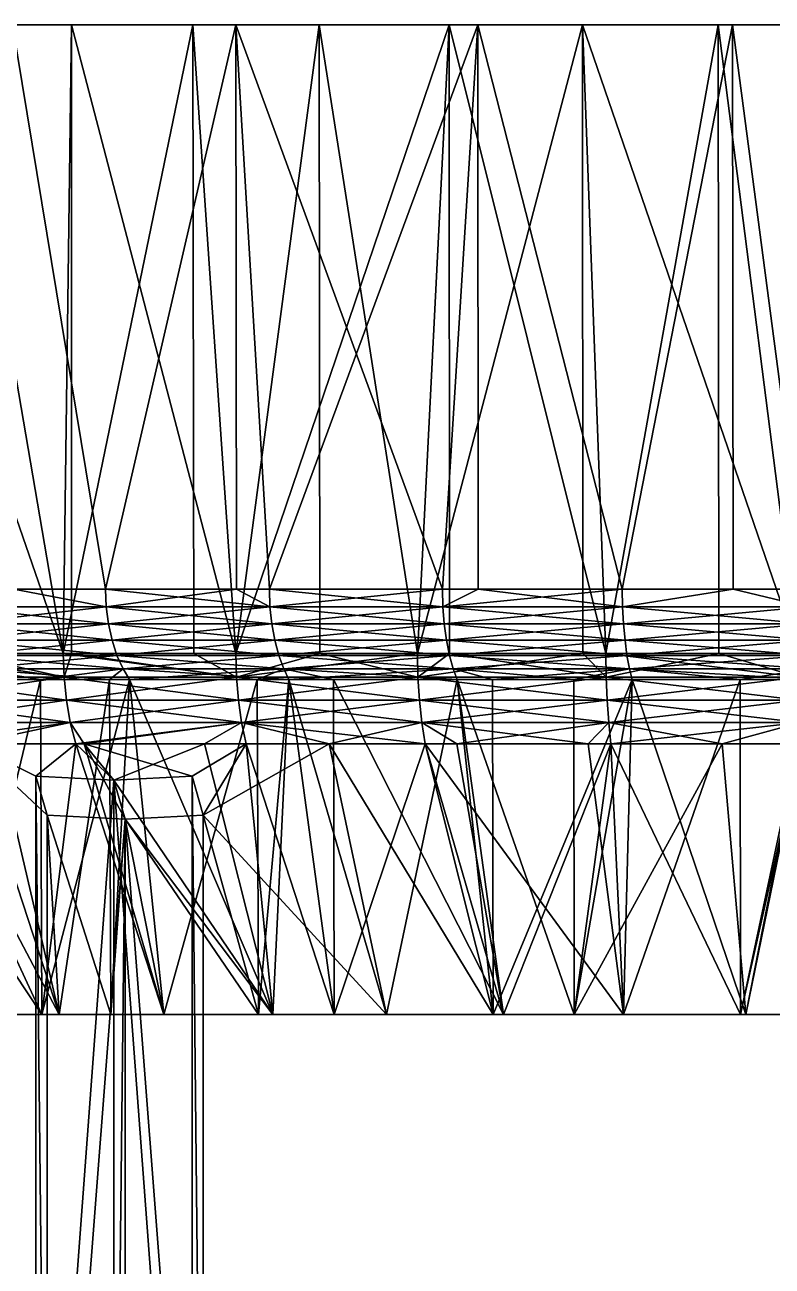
# Model space of a CAD drawing. Header units: inches. Extents: x 0 to 40, y 0 to 110.
# Drawn here: x 9.26 to 17.54, y 96.25 to 110 of the extents above; entities that cross this region are included whole.
import ezdxf

# ---------------------------------------------------------------- set-up
doc = ezdxf.new("R2010")
doc.units = ezdxf.units.IN
doc.header["$LTSCALE"] = 26.699852
doc.header["$MEASUREMENT"] = 0
doc.layers.add('1', color=7, linetype='CONTINUOUS')

msp = doc.modelspace()

# ---------------------------------------------------------------- linework, layer by layer
at = {"layer": '1', "linetype": 'Continuous'}
for points in [[(7.275, 110, 35.43), (7.897, 103.036, 35.922), (9.689, 103.036, 37.137), (7.275, 110, 35.43)], [(7.275, 110, 35.43), (9.689, 103.036, 37.137), (9.78, 110, 37.191), (7.275, 110, 35.43)], [(9.126, 110, 34.967), (7.275, 110, 35.43), (11.601, 110, 36.484), (9.126, 110, 34.967)], [(11.601, 110, 36.484), (7.275, 110, 35.43), (9.78, 110, 37.191), (11.601, 110, 36.484)], [(8.508, 103.036, 3.663), (8.494, 110, 3.641), (9.689, 103.036, 2.863), (8.508, 103.036, 3.663)], [(9.689, 103.036, 2.863), (8.494, 110, 3.641), (11.126, 110, 2.077), (9.689, 103.036, 2.863)], [(9.126, 110, 5.033), (11.126, 110, 2.077), (8.494, 110, 3.641), (9.126, 110, 5.033)], [(11.601, 110, 3.516), (11.126, 110, 2.077), (9.126, 110, 5.033), (11.601, 110, 3.516)], [(11.601, 110, 36.484), (10.157, 103.75, 35.664), (9.126, 110, 34.967), (11.601, 110, 36.484)], [(10.157, 103.75, 35.664), (9.142, 103.75, 34.944), (9.126, 110, 34.967), (10.157, 103.75, 35.664)], [(10.157, 103.75, 4.336), (11.601, 110, 3.516), (9.126, 110, 5.033), (10.157, 103.75, 4.336)], [(10.157, 103.75, 4.336), (9.126, 110, 5.033), (9.142, 103.75, 5.056), (10.157, 103.75, 4.336)], [(9.689, 103.036, 2.863), (11.126, 110, 2.077), (11.136, 103.036, 2.096), (9.689, 103.036, 2.863)], [(9.689, 103.036, 37.137), (9.782, 103.036, 37.187), (9.78, 110, 37.191), (9.689, 103.036, 37.137)], [(9.78, 110, 37.191), (9.782, 103.036, 37.187), (11.602, 103.036, 38.152), (9.78, 110, 37.191)], [(9.78, 110, 37.191), (11.602, 103.036, 38.152), (12.524, 110, 38.55), (9.78, 110, 37.191)], [(11.601, 110, 36.484), (9.78, 110, 37.191), (14.283, 110, 37.595), (11.601, 110, 36.484)], [(14.283, 110, 37.595), (9.78, 110, 37.191), (12.524, 110, 38.55), (14.283, 110, 37.595)], [(11.601, 110, 36.484), (11.61, 103.75, 36.467), (10.157, 103.75, 35.664), (11.601, 110, 36.484)], [(11.61, 103.75, 3.533), (11.601, 110, 3.516), (10.157, 103.75, 4.336), (11.61, 103.75, 3.533)], [(13.966, 110, 0.932), (11.602, 103.036, 1.848), (11.126, 110, 2.077), (13.966, 110, 0.932)], [(11.136, 103.036, 2.096), (11.126, 110, 2.077), (11.602, 103.036, 1.848), (11.136, 103.036, 2.096)], [(11.601, 110, 3.516), (13.966, 110, 0.932), (11.126, 110, 2.077), (11.601, 110, 3.516)], [(14.283, 110, 2.405), (13.966, 110, 0.932), (11.601, 110, 3.516), (14.283, 110, 2.405)], [(14.283, 110, 37.595), (11.973, 103.75, 36.668), (11.601, 110, 36.484), (14.283, 110, 37.595)], [(11.973, 103.75, 36.668), (11.61, 103.75, 36.467), (11.601, 110, 36.484), (11.973, 103.75, 36.668)], [(11.61, 103.75, 3.533), (11.973, 103.75, 3.332), (11.601, 110, 3.516), (11.61, 103.75, 3.533)], [(11.601, 110, 3.516), (11.973, 103.75, 3.332), (13.89, 103.75, 2.538), (11.601, 110, 3.516)], [(11.601, 110, 3.516), (13.89, 103.75, 2.538), (14.283, 110, 2.405), (11.601, 110, 3.516)], [(13.966, 110, 0.932), (13.614, 103.036, 1.047), (11.602, 103.036, 1.848), (13.966, 110, 0.932)], [(12.534, 103.036, 38.523), (12.524, 110, 38.55), (11.602, 103.036, 38.152), (12.534, 103.036, 38.523)], [(14.283, 110, 37.595), (13.89, 103.75, 37.462), (11.973, 103.75, 36.668), (14.283, 110, 37.595)], [(13.614, 103.036, 38.953), (15.443, 110, 39.474), (12.524, 110, 38.55), (13.614, 103.036, 38.953)], [(13.614, 103.036, 38.953), (12.524, 110, 38.55), (12.534, 103.036, 38.523), (13.614, 103.036, 38.953)], [(14.283, 110, 37.595), (12.524, 110, 38.55), (17.106, 110, 38.272), (14.283, 110, 37.595)], [(17.106, 110, 38.272), (12.524, 110, 38.55), (15.443, 110, 39.474), (17.106, 110, 38.272)], [(13.97, 103.036, 0.948), (13.614, 103.036, 1.047), (13.966, 110, 0.932), (13.97, 103.036, 0.948)], [(15.446, 103.036, 39.462), (15.443, 110, 39.474), (13.614, 103.036, 38.953), (15.446, 103.036, 39.462)], [(14.288, 103.75, 37.577), (13.89, 103.75, 37.462), (14.283, 110, 37.595), (14.288, 103.75, 37.577)], [(13.89, 103.75, 2.538), (14.288, 103.75, 2.423), (14.283, 110, 2.405), (13.89, 103.75, 2.538)], [(13.97, 103.036, 0.948), (13.966, 110, 0.932), (15.701, 103.036, 0.468), (13.97, 103.036, 0.948)], [(15.701, 103.036, 0.468), (13.966, 110, 0.932), (16.947, 110, 0.234), (15.701, 103.036, 0.468)], [(14.283, 110, 2.405), (16.947, 110, 0.234), (13.966, 110, 0.932), (14.283, 110, 2.405)], [(17.106, 110, 1.728), (16.947, 110, 0.234), (14.283, 110, 2.405), (17.106, 110, 1.728)], [(14.288, 103.75, 37.577), (14.283, 110, 37.595), (15.883, 103.75, 38.036), (14.288, 103.75, 37.577)], [(15.883, 103.75, 38.036), (14.283, 110, 37.595), (17.106, 110, 38.272), (15.883, 103.75, 38.036)], [(14.283, 110, 2.405), (14.288, 103.75, 2.423), (15.883, 103.75, 1.964), (14.283, 110, 2.405)], [(14.283, 110, 2.405), (15.883, 103.75, 1.964), (17.106, 110, 1.728), (14.283, 110, 2.405)], [(15.446, 103.036, 39.462), (15.701, 103.036, 39.532), (15.443, 110, 39.474), (15.446, 103.036, 39.462)], [(15.443, 110, 39.474), (15.701, 103.036, 39.532), (17.838, 103.036, 39.883), (15.443, 110, 39.474)], [(15.443, 110, 39.474), (17.838, 103.036, 39.883), (18.469, 110, 39.941), (15.443, 110, 39.474)], [(17.106, 110, 38.272), (15.443, 110, 39.474), (20, 110, 38.5), (17.106, 110, 38.272)], [(20, 110, 38.5), (15.443, 110, 39.474), (18.469, 110, 39.941), (20, 110, 38.5)], [(15.701, 103.036, 0.468), (16.947, 110, 0.234), (16.952, 103.036, 0.262), (15.701, 103.036, 0.468)], [(15.883, 103.75, 38.036), (17.106, 110, 38.272), (17.111, 103.75, 38.245), (15.883, 103.75, 38.036)], [(15.883, 103.75, 1.964), (17.111, 103.75, 1.755), (17.106, 110, 1.728), (15.883, 103.75, 1.964)], [(17.838, 103.036, 0.117), (16.947, 110, 0.234), (20, 110), (17.838, 103.036, 0.117)], [(16.952, 103.036, 0.262), (16.947, 110, 0.234), (17.838, 103.036, 0.117), (16.952, 103.036, 0.262)], [(17.106, 110, 1.728), (20, 110), (16.947, 110, 0.234), (17.106, 110, 1.728)], [(20, 110, 1.5), (20, 110), (17.106, 110, 1.728), (20, 110, 1.5)], [(20, 110, 38.5), (17.929, 103.75, 38.384), (17.106, 110, 38.272), (20, 110, 38.5)], [(17.111, 103.75, 38.245), (17.106, 110, 38.272), (17.929, 103.75, 38.384), (17.111, 103.75, 38.245)], [(17.106, 110, 1.728), (17.111, 103.75, 1.755), (17.929, 103.75, 1.616), (17.106, 110, 1.728)], [(17.106, 110, 1.728), (17.929, 103.75, 1.616), (20, 110, 1.5), (17.106, 110, 1.728)], [(8.475, 103.554, 34.452), (9.142, 103.75, 34.944), (10.166, 103.554, 35.651), (8.475, 103.554, 34.452)], [(8.475, 103.554, 5.548), (10.166, 103.554, 4.349), (9.142, 103.75, 5.056), (8.475, 103.554, 5.548)], [(10.166, 103.554, 35.651), (9.142, 103.75, 34.944), (10.157, 103.75, 35.664), (10.166, 103.554, 35.651)], [(9.142, 103.75, 5.056), (10.166, 103.554, 4.349), (10.157, 103.75, 4.336), (9.142, 103.75, 5.056)], [(11.61, 103.75, 3.533), (10.157, 103.75, 4.336), (10.166, 103.554, 4.349), (11.61, 103.75, 3.533)], [(10.166, 103.554, 35.651), (10.157, 103.75, 35.664), (11.98, 103.554, 36.654), (10.166, 103.554, 35.651)], [(11.98, 103.554, 36.654), (10.157, 103.75, 35.664), (11.61, 103.75, 36.467), (11.98, 103.554, 36.654)], [(11.98, 103.554, 3.346), (11.61, 103.75, 3.533), (10.166, 103.554, 4.349), (11.98, 103.554, 3.346)], [(11.98, 103.554, 36.654), (11.61, 103.75, 36.467), (11.973, 103.75, 36.668), (11.98, 103.554, 36.654)], [(11.973, 103.75, 3.332), (11.61, 103.75, 3.533), (11.98, 103.554, 3.346), (11.973, 103.75, 3.332)], [(13.895, 103.554, 37.447), (11.98, 103.554, 36.654), (11.973, 103.75, 36.668), (13.895, 103.554, 37.447)], [(13.895, 103.554, 37.447), (11.973, 103.75, 36.668), (13.89, 103.75, 37.462), (13.895, 103.554, 37.447)], [(11.98, 103.554, 3.346), (13.89, 103.75, 2.538), (11.973, 103.75, 3.332), (11.98, 103.554, 3.346)], [(11.98, 103.554, 3.346), (13.895, 103.554, 2.553), (13.89, 103.75, 2.538), (11.98, 103.554, 3.346)], [(13.895, 103.554, 37.447), (13.89, 103.75, 37.462), (14.288, 103.75, 37.577), (13.895, 103.554, 37.447)], [(13.895, 103.554, 2.553), (14.288, 103.75, 2.423), (13.89, 103.75, 2.538), (13.895, 103.554, 2.553)], [(15.887, 103.554, 38.021), (13.895, 103.554, 37.447), (14.288, 103.75, 37.577), (15.887, 103.554, 38.021)], [(15.887, 103.554, 1.979), (15.883, 103.75, 1.964), (13.895, 103.554, 2.553), (15.887, 103.554, 1.979)], [(13.895, 103.554, 2.553), (15.883, 103.75, 1.964), (14.288, 103.75, 2.423), (13.895, 103.554, 2.553)], [(15.887, 103.554, 38.021), (14.288, 103.75, 37.577), (15.883, 103.75, 38.036), (15.887, 103.554, 38.021)], [(15.883, 103.75, 38.036), (17.111, 103.75, 38.245), (15.887, 103.554, 38.021), (15.883, 103.75, 38.036)], [(15.887, 103.554, 1.979), (17.111, 103.75, 1.755), (15.883, 103.75, 1.964), (15.887, 103.554, 1.979)], [(15.887, 103.554, 38.021), (17.111, 103.75, 38.245), (17.93, 103.554, 38.368), (15.887, 103.554, 38.021)], [(17.93, 103.554, 1.632), (17.111, 103.75, 1.755), (15.887, 103.554, 1.979), (17.93, 103.554, 1.632)], [(17.929, 103.75, 38.384), (17.93, 103.554, 38.368), (17.111, 103.75, 38.245), (17.929, 103.75, 38.384)], [(17.93, 103.554, 1.632), (17.929, 103.75, 1.616), (17.111, 103.75, 1.755), (17.93, 103.554, 1.632)], [(10.166, 103.554, 35.651), (10.19, 103.364, 35.613), (8.475, 103.554, 34.452), (10.166, 103.554, 35.651)], [(10.19, 103.364, 35.613), (8.504, 103.364, 34.416), (8.475, 103.554, 34.452), (10.19, 103.364, 35.613)], [(8.475, 103.554, 5.548), (8.504, 103.364, 5.584), (10.166, 103.554, 4.349), (8.475, 103.554, 5.548)], [(10.19, 103.364, 4.387), (10.166, 103.554, 4.349), (8.504, 103.364, 5.584), (10.19, 103.364, 4.387)], [(11.98, 103.554, 36.654), (12, 103.364, 36.613), (10.166, 103.554, 35.651), (11.98, 103.554, 36.654)], [(10.166, 103.554, 35.651), (12, 103.364, 36.613), (10.19, 103.364, 35.613), (10.166, 103.554, 35.651)], [(11.98, 103.554, 3.346), (10.166, 103.554, 4.349), (10.19, 103.364, 4.387), (11.98, 103.554, 3.346)], [(10.19, 103.364, 4.387), (12, 103.364, 3.387), (11.98, 103.554, 3.346), (10.19, 103.364, 4.387)], [(13.91, 103.364, 37.404), (12, 103.364, 36.613), (11.98, 103.554, 36.654), (13.91, 103.364, 37.404)], [(13.91, 103.364, 37.404), (11.98, 103.554, 36.654), (13.895, 103.554, 37.447), (13.91, 103.364, 37.404)], [(12, 103.364, 3.387), (13.895, 103.554, 2.553), (11.98, 103.554, 3.346), (12, 103.364, 3.387)], [(12, 103.364, 3.387), (13.91, 103.364, 2.596), (13.895, 103.554, 2.553), (12, 103.364, 3.387)], [(13.895, 103.554, 2.553), (13.91, 103.364, 2.596), (15.887, 103.554, 1.979), (13.895, 103.554, 2.553)], [(15.897, 103.364, 37.977), (13.91, 103.364, 37.404), (13.895, 103.554, 37.447), (15.897, 103.364, 37.977)], [(15.897, 103.364, 37.977), (13.895, 103.554, 37.447), (15.887, 103.554, 38.021), (15.897, 103.364, 37.977)], [(15.887, 103.554, 1.979), (13.91, 103.364, 2.596), (15.897, 103.364, 2.023), (15.887, 103.554, 1.979)], [(15.887, 103.554, 38.021), (17.936, 103.364, 38.323), (15.897, 103.364, 37.977), (15.887, 103.554, 38.021)], [(15.887, 103.554, 1.979), (15.897, 103.364, 2.023), (17.93, 103.554, 1.632), (15.887, 103.554, 1.979)], [(15.887, 103.554, 38.021), (17.93, 103.554, 38.368), (17.936, 103.364, 38.323), (15.887, 103.554, 38.021)], [(15.897, 103.364, 2.023), (17.936, 103.364, 1.677), (17.93, 103.554, 1.632), (15.897, 103.364, 2.023)], [(10.23, 103.183, 35.549), (8.55, 103.183, 34.357), (8.504, 103.364, 34.416), (10.23, 103.183, 35.549)], [(10.19, 103.364, 35.613), (10.23, 103.183, 35.549), (8.504, 103.364, 34.416), (10.19, 103.364, 35.613)], [(10.19, 103.364, 4.387), (8.504, 103.364, 5.584), (8.55, 103.183, 5.643), (10.19, 103.364, 4.387)], [(8.55, 103.183, 5.643), (10.23, 103.183, 4.451), (10.19, 103.364, 4.387), (8.55, 103.183, 5.643)], [(10.19, 103.364, 35.613), (12, 103.364, 36.613), (12.032, 103.183, 36.545), (10.19, 103.364, 35.613)], [(10.19, 103.364, 4.387), (10.23, 103.183, 4.451), (12, 103.364, 3.387), (10.19, 103.364, 4.387)], [(12.032, 103.183, 36.545), (10.23, 103.183, 35.549), (10.19, 103.364, 35.613), (12.032, 103.183, 36.545)], [(10.23, 103.183, 4.451), (12.032, 103.183, 3.455), (12, 103.364, 3.387), (10.23, 103.183, 4.451)], [(13.935, 103.183, 37.333), (12.032, 103.183, 36.545), (12, 103.364, 36.613), (13.935, 103.183, 37.333)], [(13.935, 103.183, 37.333), (12, 103.364, 36.613), (13.91, 103.364, 37.404), (13.935, 103.183, 37.333)], [(12.032, 103.183, 3.455), (13.91, 103.364, 2.596), (12, 103.364, 3.387), (12.032, 103.183, 3.455)], [(12.032, 103.183, 3.455), (13.935, 103.183, 2.667), (13.91, 103.364, 2.596), (12.032, 103.183, 3.455)], [(15.897, 103.364, 2.023), (13.91, 103.364, 2.596), (13.935, 103.183, 2.667), (15.897, 103.364, 2.023)], [(15.914, 103.183, 37.903), (13.935, 103.183, 37.333), (13.91, 103.364, 37.404), (15.914, 103.183, 37.903)], [(15.914, 103.183, 37.903), (13.91, 103.364, 37.404), (15.897, 103.364, 37.977), (15.914, 103.183, 37.903)], [(13.935, 103.183, 2.667), (15.914, 103.183, 2.097), (15.897, 103.364, 2.023), (13.935, 103.183, 2.667)], [(15.897, 103.364, 37.977), (17.936, 103.364, 38.323), (17.944, 103.183, 38.248), (15.897, 103.364, 37.977)], [(15.897, 103.364, 37.977), (17.944, 103.183, 38.248), (15.914, 103.183, 37.903), (15.897, 103.364, 37.977)], [(15.897, 103.364, 2.023), (15.914, 103.183, 2.097), (17.936, 103.364, 1.677), (15.897, 103.364, 2.023)], [(15.914, 103.183, 2.097), (17.944, 103.183, 1.752), (17.936, 103.364, 1.677), (15.914, 103.183, 2.097)], [(8.55, 103.183, 5.643), (8.614, 103.015, 5.723), (10.23, 103.183, 4.451), (8.55, 103.183, 5.643)], [(10.23, 103.183, 35.549), (10.284, 103.015, 35.462), (8.55, 103.183, 34.357), (10.23, 103.183, 35.549)], [(10.284, 103.015, 35.462), (8.614, 103.015, 34.277), (8.55, 103.183, 34.357), (10.284, 103.015, 35.462)], [(8.614, 103.015, 5.723), (10.284, 103.015, 4.538), (10.23, 103.183, 4.451), (8.614, 103.015, 5.723)], [(10.23, 103.183, 4.451), (10.284, 103.015, 4.538), (12.032, 103.183, 3.455), (10.23, 103.183, 4.451)], [(12.077, 103.015, 36.453), (10.284, 103.015, 35.462), (10.23, 103.183, 35.549), (12.077, 103.015, 36.453)], [(12.032, 103.183, 36.545), (12.077, 103.015, 36.453), (10.23, 103.183, 35.549), (12.032, 103.183, 36.545)], [(10.284, 103.015, 4.538), (12.077, 103.015, 3.547), (12.032, 103.183, 3.455), (10.284, 103.015, 4.538)], [(13.969, 103.015, 37.237), (12.032, 103.183, 36.545), (13.935, 103.183, 37.333), (13.969, 103.015, 37.237)], [(13.969, 103.015, 37.237), (12.077, 103.015, 36.453), (12.032, 103.183, 36.545), (13.969, 103.015, 37.237)], [(12.077, 103.015, 3.547), (13.935, 103.183, 2.667), (12.032, 103.183, 3.455), (12.077, 103.015, 3.547)], [(12.077, 103.015, 3.547), (13.969, 103.015, 2.763), (13.935, 103.183, 2.667), (12.077, 103.015, 3.547)], [(15.936, 103.015, 37.803), (13.969, 103.015, 37.237), (13.935, 103.183, 37.333), (15.936, 103.015, 37.803)], [(15.936, 103.015, 37.803), (13.935, 103.183, 37.333), (15.914, 103.183, 37.903), (15.936, 103.015, 37.803)], [(13.935, 103.183, 2.667), (13.969, 103.015, 2.763), (15.914, 103.183, 2.097), (13.935, 103.183, 2.667)], [(13.969, 103.015, 2.763), (15.936, 103.015, 2.197), (15.914, 103.183, 2.097), (13.969, 103.015, 2.763)], [(15.914, 103.183, 37.903), (17.944, 103.183, 38.248), (17.955, 103.015, 38.146), (15.914, 103.183, 37.903)], [(15.914, 103.183, 37.903), (17.955, 103.015, 38.146), (15.936, 103.015, 37.803), (15.914, 103.183, 37.903)], [(15.914, 103.183, 2.097), (15.936, 103.015, 2.197), (17.944, 103.183, 1.752), (15.914, 103.183, 2.097)], [(15.936, 103.015, 2.197), (17.955, 103.015, 1.854), (17.944, 103.183, 1.752), (15.936, 103.015, 2.197)], [(7.907, 102.775, 35.908), (9.698, 102.775, 37.122), (7.897, 103.036, 35.922), (7.907, 102.775, 35.908)], [(7.897, 103.036, 35.922), (9.698, 102.775, 37.122), (9.689, 103.036, 37.137), (7.897, 103.036, 35.922)], [(7.907, 102.775, 4.092), (8.508, 103.036, 3.663), (9.698, 102.775, 2.878), (7.907, 102.775, 4.092)], [(9.689, 103.036, 2.863), (9.698, 102.775, 2.878), (8.508, 103.036, 3.663), (9.689, 103.036, 2.863)], [(8.614, 103.015, 5.723), (8.694, 102.866, 5.822), (10.284, 103.015, 4.538), (8.614, 103.015, 5.723)], [(10.284, 103.015, 35.462), (10.352, 102.866, 35.354), (8.614, 103.015, 34.277), (10.284, 103.015, 35.462)], [(8.694, 102.866, 34.178), (8.614, 103.015, 34.277), (10.352, 102.866, 35.354), (8.694, 102.866, 34.178)], [(8.694, 102.866, 5.822), (10.352, 102.866, 4.646), (10.284, 103.015, 4.538), (8.694, 102.866, 5.822)], [(9.782, 103.036, 37.187), (9.689, 103.036, 37.137), (9.698, 102.775, 37.122), (9.782, 103.036, 37.187)], [(11.136, 103.036, 2.096), (11.609, 102.775, 1.864), (9.689, 103.036, 2.863), (11.136, 103.036, 2.096)], [(11.609, 102.775, 1.864), (9.698, 102.775, 2.878), (9.689, 103.036, 2.863), (11.609, 102.775, 1.864)], [(11.609, 102.775, 38.136), (9.782, 103.036, 37.187), (9.698, 102.775, 37.122), (11.609, 102.775, 38.136)], [(11.602, 103.036, 38.152), (9.782, 103.036, 37.187), (11.609, 102.775, 38.136), (11.602, 103.036, 38.152)], [(10.284, 103.015, 4.538), (10.352, 102.866, 4.646), (12.077, 103.015, 3.547), (10.284, 103.015, 4.538)], [(12.077, 103.015, 36.453), (12.132, 102.866, 36.338), (10.284, 103.015, 35.462), (12.077, 103.015, 36.453)], [(12.132, 102.866, 36.338), (10.352, 102.866, 35.354), (10.284, 103.015, 35.462), (12.132, 102.866, 36.338)], [(10.352, 102.866, 4.646), (12.132, 102.866, 3.662), (12.077, 103.015, 3.547), (10.352, 102.866, 4.646)], [(11.136, 103.036, 2.096), (11.602, 103.036, 1.848), (11.609, 102.775, 1.864), (11.136, 103.036, 2.096)], [(12.534, 103.036, 38.523), (11.602, 103.036, 38.152), (11.609, 102.775, 38.136), (12.534, 103.036, 38.523)], [(11.602, 103.036, 1.848), (13.614, 103.036, 1.047), (11.609, 102.775, 1.864), (11.602, 103.036, 1.848)], [(13.619, 102.775, 38.937), (12.534, 103.036, 38.523), (11.609, 102.775, 38.136), (13.619, 102.775, 38.937)], [(11.609, 102.775, 1.864), (13.614, 103.036, 1.047), (13.619, 102.775, 1.063), (11.609, 102.775, 1.864)], [(14.011, 102.866, 37.116), (12.132, 102.866, 36.338), (12.077, 103.015, 36.453), (14.011, 102.866, 37.116)], [(13.969, 103.015, 37.237), (14.011, 102.866, 37.116), (12.077, 103.015, 36.453), (13.969, 103.015, 37.237)], [(12.077, 103.015, 3.547), (12.132, 102.866, 3.662), (13.969, 103.015, 2.763), (12.077, 103.015, 3.547)], [(12.132, 102.866, 3.662), (14.011, 102.866, 2.884), (13.969, 103.015, 2.763), (12.132, 102.866, 3.662)], [(13.614, 103.036, 38.953), (12.534, 103.036, 38.523), (13.619, 102.775, 38.937), (13.614, 103.036, 38.953)], [(15.446, 103.036, 39.462), (13.614, 103.036, 38.953), (13.619, 102.775, 38.937), (15.446, 103.036, 39.462)], [(13.97, 103.036, 0.948), (13.619, 102.775, 1.063), (13.614, 103.036, 1.047), (13.97, 103.036, 0.948)], [(13.619, 102.775, 38.937), (15.704, 102.775, 39.516), (15.446, 103.036, 39.462), (13.619, 102.775, 38.937)], [(15.704, 102.775, 0.484), (13.619, 102.775, 1.063), (13.97, 103.036, 0.948), (15.704, 102.775, 0.484)], [(13.969, 103.015, 2.763), (14.011, 102.866, 2.884), (15.936, 103.015, 2.197), (13.969, 103.015, 2.763)], [(15.965, 102.866, 37.679), (13.969, 103.015, 37.237), (15.936, 103.015, 37.803), (15.965, 102.866, 37.679)], [(15.965, 102.866, 37.679), (14.011, 102.866, 37.116), (13.969, 103.015, 37.237), (15.965, 102.866, 37.679)], [(13.97, 103.036, 0.948), (15.701, 103.036, 0.468), (15.704, 102.775, 0.484), (13.97, 103.036, 0.948)], [(14.011, 102.866, 2.884), (15.965, 102.866, 2.321), (15.936, 103.015, 2.197), (14.011, 102.866, 2.884)], [(15.446, 103.036, 39.462), (15.704, 102.775, 39.516), (15.701, 103.036, 39.532), (15.446, 103.036, 39.462)], [(17.838, 103.036, 39.883), (15.701, 103.036, 39.532), (17.839, 102.775, 39.866), (17.838, 103.036, 39.883)], [(17.839, 102.775, 39.866), (15.701, 103.036, 39.532), (15.704, 102.775, 39.516), (17.839, 102.775, 39.866)], [(15.701, 103.036, 0.468), (16.952, 103.036, 0.262), (15.704, 102.775, 0.484), (15.701, 103.036, 0.468)], [(15.704, 102.775, 0.484), (16.952, 103.036, 0.262), (17.839, 102.775, 0.134), (15.704, 102.775, 0.484)], [(15.936, 103.015, 37.803), (17.955, 103.015, 38.146), (17.97, 102.866, 38.02), (15.936, 103.015, 37.803)], [(15.936, 103.015, 37.803), (17.97, 102.866, 38.02), (15.965, 102.866, 37.679), (15.936, 103.015, 37.803)], [(15.936, 103.015, 2.197), (15.965, 102.866, 2.321), (17.955, 103.015, 1.854), (15.936, 103.015, 2.197)], [(17.97, 102.866, 1.98), (17.955, 103.015, 1.854), (15.965, 102.866, 2.321), (17.97, 102.866, 1.98)], [(16.952, 103.036, 0.262), (17.838, 103.036, 0.117), (17.839, 102.775, 0.134), (16.952, 103.036, 0.262)], [(10.203, 102.75, 35.085), (8.777, 102.75, 34.073), (8.694, 102.866, 34.178), (10.203, 102.75, 35.085)], [(8.777, 102.75, 5.927), (9.437, 102.75, 5.459), (8.694, 102.866, 5.822), (8.777, 102.75, 5.927)], [(8.694, 102.866, 5.822), (9.437, 102.75, 5.459), (10.352, 102.866, 4.646), (8.694, 102.866, 5.822)], [(8.694, 102.866, 34.178), (10.352, 102.866, 35.354), (10.203, 102.75, 35.085), (8.694, 102.866, 34.178)], [(9.437, 102.75, 5.459), (10.423, 102.75, 4.759), (10.352, 102.866, 4.646), (9.437, 102.75, 5.459)], [(10.203, 102.75, 35.085), (10.352, 102.866, 35.354), (10.423, 102.75, 35.241), (10.203, 102.75, 35.085)], [(12.19, 102.75, 36.217), (10.423, 102.75, 35.241), (10.352, 102.866, 35.354), (12.19, 102.75, 36.217)], [(12.132, 102.866, 36.338), (12.19, 102.75, 36.217), (10.352, 102.866, 35.354), (12.132, 102.866, 36.338)], [(10.352, 102.866, 4.646), (10.423, 102.75, 4.759), (12.132, 102.866, 3.662), (10.352, 102.866, 4.646)], [(10.423, 102.75, 4.759), (11.838, 102.75, 3.977), (12.132, 102.866, 3.662), (10.423, 102.75, 4.759)], [(11.838, 102.75, 3.977), (12.19, 102.75, 3.783), (12.132, 102.866, 3.662), (11.838, 102.75, 3.977)], [(14.055, 102.75, 36.99), (12.685, 102.75, 36.423), (12.132, 102.866, 36.338), (14.055, 102.75, 36.99)], [(14.011, 102.866, 37.116), (14.055, 102.75, 36.99), (12.132, 102.866, 36.338), (14.011, 102.866, 37.116)], [(12.132, 102.866, 3.662), (12.19, 102.75, 3.783), (14.011, 102.866, 2.884), (12.132, 102.866, 3.662)], [(12.685, 102.75, 36.423), (12.19, 102.75, 36.217), (12.132, 102.866, 36.338), (12.685, 102.75, 36.423)], [(12.19, 102.75, 3.783), (14.055, 102.75, 3.01), (14.011, 102.866, 2.884), (12.19, 102.75, 3.783)], [(15.346, 102.75, 37.362), (14.055, 102.75, 36.99), (14.011, 102.866, 37.116), (15.346, 102.75, 37.362)], [(15.965, 102.866, 37.679), (15.346, 102.75, 37.362), (14.011, 102.866, 37.116), (15.965, 102.866, 37.679)], [(14.055, 102.75, 3.01), (14.444, 102.75, 2.898), (14.011, 102.866, 2.884), (14.055, 102.75, 3.01)], [(14.011, 102.866, 2.884), (14.444, 102.75, 2.898), (15.965, 102.866, 2.321), (14.011, 102.866, 2.884)], [(14.444, 102.75, 2.898), (15.995, 102.75, 2.451), (15.965, 102.866, 2.321), (14.444, 102.75, 2.898)], [(15.995, 102.75, 37.549), (15.346, 102.75, 37.362), (15.965, 102.866, 37.679), (15.995, 102.75, 37.549)], [(15.965, 102.866, 37.679), (17.97, 102.866, 38.02), (17.985, 102.75, 37.887), (15.965, 102.866, 37.679)], [(15.965, 102.866, 37.679), (17.985, 102.75, 37.887), (15.995, 102.75, 37.549), (15.965, 102.866, 37.679)], [(17.97, 102.866, 1.98), (15.965, 102.866, 2.321), (17.189, 102.75, 2.248), (17.97, 102.866, 1.98)], [(17.189, 102.75, 2.248), (15.965, 102.866, 2.321), (15.995, 102.75, 2.451), (17.189, 102.75, 2.248)], [(17.189, 102.75, 2.248), (17.985, 102.75, 2.113), (17.97, 102.866, 1.98), (17.189, 102.75, 2.248)], [(7.907, 102.775, 4.092), (9.698, 102.775, 2.878), (7.938, 102.518, 4.132), (7.907, 102.775, 4.092)], [(7.938, 102.518, 35.868), (9.724, 102.518, 37.079), (7.907, 102.775, 35.908), (7.938, 102.518, 35.868)], [(7.907, 102.775, 35.908), (9.724, 102.518, 37.079), (9.698, 102.775, 37.122), (7.907, 102.775, 35.908)], [(7.938, 102.518, 4.132), (9.698, 102.775, 2.878), (9.724, 102.518, 2.921), (7.938, 102.518, 4.132)], [(7.978, 99.036, 33.348), (8.777, 102.75, 34.073), (9.644, 99.036, 34.723), (7.978, 99.036, 33.348)], [(9.451, 99.036, 5.478), (9.437, 102.75, 5.459), (8.548, 99.036, 6.113), (9.451, 99.036, 5.478)], [(8.548, 99.036, 6.113), (9.437, 102.75, 5.459), (8.777, 102.75, 5.927), (8.548, 99.036, 6.113)], [(9.644, 99.036, 34.723), (8.777, 102.75, 34.073), (10.203, 102.75, 35.085), (9.644, 99.036, 34.723)], [(9.451, 99.036, 5.478), (10.423, 102.75, 4.759), (9.437, 102.75, 5.459), (9.451, 99.036, 5.478)], [(10.802, 99.036, 4.528), (10.423, 102.75, 4.759), (9.451, 99.036, 5.478), (10.802, 99.036, 4.528)], [(9.644, 99.036, 34.723), (10.203, 102.75, 35.085), (10.215, 99.036, 35.062), (9.644, 99.036, 34.723)], [(11.609, 102.775, 38.136), (9.698, 102.775, 37.122), (11.631, 102.518, 38.09), (11.609, 102.775, 38.136)], [(11.631, 102.518, 38.09), (9.698, 102.775, 37.122), (9.724, 102.518, 37.079), (11.631, 102.518, 38.09)], [(11.609, 102.775, 1.864), (9.724, 102.518, 2.921), (9.698, 102.775, 2.878), (11.609, 102.775, 1.864)], [(11.631, 102.518, 1.91), (9.724, 102.518, 2.921), (11.609, 102.775, 1.864), (11.631, 102.518, 1.91)], [(10.215, 99.036, 35.062), (10.203, 102.75, 35.085), (10.423, 102.75, 35.241), (10.215, 99.036, 35.062)], [(10.215, 99.036, 35.062), (10.423, 102.75, 35.241), (12.013, 99.036, 36.131), (10.215, 99.036, 35.062)], [(10.802, 99.036, 4.528), (11.838, 102.75, 3.977), (10.423, 102.75, 4.759), (10.802, 99.036, 4.528)], [(12.013, 99.036, 36.131), (10.423, 102.75, 35.241), (12.19, 102.75, 36.217), (12.013, 99.036, 36.131)], [(11.852, 99.036, 4.007), (11.838, 102.75, 3.977), (10.802, 99.036, 4.528), (11.852, 99.036, 4.007)], [(13.619, 102.775, 38.937), (11.609, 102.775, 38.136), (13.636, 102.518, 38.888), (13.619, 102.775, 38.937)], [(13.636, 102.518, 38.888), (11.609, 102.775, 38.136), (11.631, 102.518, 38.09), (13.636, 102.518, 38.888)], [(11.609, 102.775, 1.864), (13.619, 102.775, 1.063), (11.631, 102.518, 1.91), (11.609, 102.775, 1.864)], [(11.631, 102.518, 1.91), (13.619, 102.775, 1.063), (13.636, 102.518, 1.112), (11.631, 102.518, 1.91)], [(11.852, 99.036, 4.007), (12.19, 102.75, 3.783), (11.838, 102.75, 3.977), (11.852, 99.036, 4.007)], [(13.271, 99.036, 3.305), (12.19, 102.75, 3.783), (11.852, 99.036, 4.007), (13.271, 99.036, 3.305)], [(12.013, 99.036, 36.131), (12.19, 102.75, 36.217), (12.692, 99.036, 36.405), (12.013, 99.036, 36.131)], [(13.271, 99.036, 3.305), (14.055, 102.75, 3.01), (12.19, 102.75, 3.783), (13.271, 99.036, 3.305)], [(12.692, 99.036, 36.405), (12.19, 102.75, 36.217), (12.685, 102.75, 36.423), (12.692, 99.036, 36.405)], [(12.692, 99.036, 36.405), (12.685, 102.75, 36.423), (14.569, 99.036, 37.161), (12.692, 99.036, 36.405)], [(14.569, 99.036, 37.161), (12.685, 102.75, 36.423), (14.055, 102.75, 36.99), (14.569, 99.036, 37.161)], [(14.454, 99.036, 2.931), (14.055, 102.75, 3.01), (13.271, 99.036, 3.305), (14.454, 99.036, 2.931)], [(13.636, 102.518, 38.888), (15.715, 102.518, 39.466), (13.619, 102.775, 38.937), (13.636, 102.518, 38.888)], [(13.619, 102.775, 38.937), (15.715, 102.518, 39.466), (15.704, 102.775, 39.516), (13.619, 102.775, 38.937)], [(15.704, 102.775, 0.484), (13.636, 102.518, 1.112), (13.619, 102.775, 1.063), (15.704, 102.775, 0.484)], [(15.715, 102.518, 0.534), (13.636, 102.518, 1.112), (15.704, 102.775, 0.484), (15.715, 102.518, 0.534)], [(14.454, 99.036, 2.931), (14.444, 102.75, 2.898), (14.055, 102.75, 3.01), (14.454, 99.036, 2.931)], [(14.569, 99.036, 37.161), (14.055, 102.75, 36.99), (15.349, 99.036, 37.344), (14.569, 99.036, 37.161)], [(15.349, 99.036, 37.344), (14.055, 102.75, 36.99), (15.346, 102.75, 37.362), (15.349, 99.036, 37.344)], [(14.454, 99.036, 2.931), (15.995, 102.75, 2.451), (14.444, 102.75, 2.898), (14.454, 99.036, 2.931)], [(15.899, 99.036, 2.473), (15.995, 102.75, 2.451), (14.454, 99.036, 2.931), (15.899, 99.036, 2.473)], [(15.349, 99.036, 37.344), (15.346, 102.75, 37.362), (15.995, 102.75, 37.549), (15.349, 99.036, 37.344)], [(15.349, 99.036, 37.344), (15.995, 102.75, 37.549), (17.252, 99.036, 37.789), (15.349, 99.036, 37.344)], [(17.839, 102.775, 39.866), (15.704, 102.775, 39.516), (17.845, 102.518, 39.815), (17.839, 102.775, 39.866)], [(17.845, 102.518, 39.815), (15.704, 102.775, 39.516), (15.715, 102.518, 39.466), (17.845, 102.518, 39.815)], [(15.704, 102.775, 0.484), (17.839, 102.775, 0.134), (15.715, 102.518, 0.534), (15.704, 102.775, 0.484)], [(15.715, 102.518, 0.534), (17.839, 102.775, 0.134), (17.845, 102.518, 0.185), (15.715, 102.518, 0.534)], [(17.193, 99.036, 2.274), (17.189, 102.75, 2.248), (15.899, 99.036, 2.473), (17.193, 99.036, 2.274)], [(15.899, 99.036, 2.473), (17.189, 102.75, 2.248), (15.995, 102.75, 2.451), (15.899, 99.036, 2.473)], [(17.252, 99.036, 37.789), (15.995, 102.75, 37.549), (17.985, 102.75, 37.887), (17.252, 99.036, 37.789)], [(17.193, 99.036, 2.274), (17.985, 102.75, 2.113), (17.189, 102.75, 2.248), (17.193, 99.036, 2.274)], [(18.622, 99.036, 2.053), (17.985, 102.75, 2.113), (17.193, 99.036, 2.274), (18.622, 99.036, 2.053)], [(17.252, 99.036, 37.789), (17.985, 102.75, 37.887), (18.119, 99.036, 37.856), (17.252, 99.036, 37.789)], [(7.938, 102.518, 4.132), (9.724, 102.518, 2.921), (7.989, 102.271, 4.199), (7.938, 102.518, 4.132)], [(7.989, 102.271, 35.801), (9.767, 102.271, 37.007), (7.938, 102.518, 35.868), (7.989, 102.271, 35.801)], [(7.938, 102.518, 35.868), (9.767, 102.271, 37.007), (9.724, 102.518, 37.079), (7.938, 102.518, 35.868)], [(7.989, 102.271, 4.199), (9.724, 102.518, 2.921), (9.767, 102.271, 2.993), (7.989, 102.271, 4.199)], [(11.631, 102.518, 38.09), (9.724, 102.518, 37.079), (11.666, 102.271, 38.013), (11.631, 102.518, 38.09)], [(11.666, 102.271, 38.013), (9.724, 102.518, 37.079), (9.767, 102.271, 37.007), (11.666, 102.271, 38.013)], [(11.631, 102.518, 1.91), (9.767, 102.271, 2.993), (9.724, 102.518, 2.921), (11.631, 102.518, 1.91)], [(11.666, 102.271, 1.987), (9.767, 102.271, 2.993), (11.631, 102.518, 1.91), (11.666, 102.271, 1.987)], [(13.636, 102.518, 38.888), (11.631, 102.518, 38.09), (13.663, 102.271, 38.809), (13.636, 102.518, 38.888)], [(13.663, 102.271, 38.809), (11.631, 102.518, 38.09), (11.666, 102.271, 38.013), (13.663, 102.271, 38.809)], [(11.631, 102.518, 1.91), (13.636, 102.518, 1.112), (11.666, 102.271, 1.987), (11.631, 102.518, 1.91)], [(11.666, 102.271, 1.987), (13.636, 102.518, 1.112), (13.663, 102.271, 1.191), (11.666, 102.271, 1.987)], [(13.663, 102.271, 38.809), (15.733, 102.271, 39.384), (13.636, 102.518, 38.888), (13.663, 102.271, 38.809)], [(13.636, 102.518, 38.888), (15.733, 102.271, 39.384), (15.715, 102.518, 39.466), (13.636, 102.518, 38.888)], [(15.715, 102.518, 0.534), (13.663, 102.271, 1.191), (13.636, 102.518, 1.112), (15.715, 102.518, 0.534)], [(15.733, 102.271, 0.616), (13.663, 102.271, 1.191), (15.715, 102.518, 0.534), (15.733, 102.271, 0.616)], [(17.845, 102.518, 39.815), (15.715, 102.518, 39.466), (17.854, 102.271, 39.731), (17.845, 102.518, 39.815)], [(17.854, 102.271, 39.731), (15.715, 102.518, 39.466), (15.733, 102.271, 39.384), (17.854, 102.271, 39.731)], [(15.715, 102.518, 0.534), (17.845, 102.518, 0.185), (15.733, 102.271, 0.616), (15.715, 102.518, 0.534)], [(15.733, 102.271, 0.616), (17.845, 102.518, 0.185), (17.854, 102.271, 0.269), (15.733, 102.271, 0.616)], [(7.989, 102.271, 35.801), (8.662, 102.036, 36.118), (9.767, 102.271, 37.007), (7.989, 102.271, 35.801)], [(9.767, 102.271, 2.993), (8.059, 102.036, 4.291), (7.989, 102.271, 4.199), (9.767, 102.271, 2.993)], [(9.767, 102.271, 2.993), (9.827, 102.036, 3.092), (8.059, 102.036, 4.291), (9.767, 102.271, 2.993)], [(8.662, 102.036, 36.118), (9.827, 102.036, 36.908), (9.767, 102.271, 37.007), (8.662, 102.036, 36.118)], [(9.767, 102.271, 37.007), (9.827, 102.036, 36.908), (11.666, 102.271, 38.013), (9.767, 102.271, 37.007)], [(9.919, 102.036, 3.044), (9.827, 102.036, 3.092), (9.767, 102.271, 2.993), (9.919, 102.036, 3.044)], [(11.666, 102.271, 1.987), (9.919, 102.036, 3.044), (9.767, 102.271, 2.993), (11.666, 102.271, 1.987)], [(11.666, 102.271, 38.013), (9.827, 102.036, 36.908), (11.254, 102.036, 37.664), (11.666, 102.271, 38.013)], [(11.715, 102.036, 2.092), (9.919, 102.036, 3.044), (11.666, 102.271, 1.987), (11.715, 102.036, 2.092)], [(11.666, 102.271, 38.013), (11.254, 102.036, 37.664), (11.715, 102.036, 37.908), (11.666, 102.271, 38.013)], [(12.634, 102.036, 1.725), (11.715, 102.036, 2.092), (11.666, 102.271, 1.987), (12.634, 102.036, 1.725)], [(13.663, 102.271, 38.809), (11.666, 102.271, 38.013), (13.7, 102.036, 38.699), (13.663, 102.271, 38.809)], [(13.7, 102.036, 38.699), (11.666, 102.271, 38.013), (11.715, 102.036, 37.908), (13.7, 102.036, 38.699)], [(11.666, 102.271, 1.987), (13.663, 102.271, 1.191), (12.634, 102.036, 1.725), (11.666, 102.271, 1.987)], [(12.634, 102.036, 1.725), (13.663, 102.271, 1.191), (13.7, 102.036, 1.301), (12.634, 102.036, 1.725)], [(15.507, 102.036, 0.799), (13.7, 102.036, 1.301), (13.663, 102.271, 1.191), (15.507, 102.036, 0.799)], [(13.7, 102.036, 38.699), (14.051, 102.036, 38.797), (13.663, 102.271, 38.809), (13.7, 102.036, 38.699)], [(13.663, 102.271, 38.809), (14.051, 102.036, 38.797), (15.733, 102.271, 39.384), (13.663, 102.271, 38.809)], [(15.733, 102.271, 0.616), (15.507, 102.036, 0.799), (13.663, 102.271, 1.191), (15.733, 102.271, 0.616)], [(14.051, 102.036, 38.797), (15.758, 102.036, 39.271), (15.733, 102.271, 39.384), (14.051, 102.036, 38.797)], [(15.758, 102.036, 0.729), (15.507, 102.036, 0.799), (15.733, 102.271, 0.616), (15.758, 102.036, 0.729)], [(17.854, 102.271, 39.731), (15.733, 102.271, 39.384), (16.992, 102.036, 39.473), (17.854, 102.271, 39.731)], [(16.992, 102.036, 39.473), (15.733, 102.271, 39.384), (15.758, 102.036, 39.271), (16.992, 102.036, 39.473)], [(15.733, 102.271, 0.616), (17.854, 102.271, 0.269), (15.758, 102.036, 0.729), (15.733, 102.271, 0.616)], [(15.758, 102.036, 0.729), (17.854, 102.271, 0.269), (17.867, 102.036, 0.384), (15.758, 102.036, 0.729)], [(16.992, 102.036, 39.473), (17.867, 102.036, 39.616), (17.854, 102.271, 39.731), (16.992, 102.036, 39.473)], [(8.548, 99.036, 6.113), (7.463, 102.036, 4.797), (9.451, 99.036, 5.478), (8.548, 99.036, 6.113)], [(9.451, 99.036, 5.478), (7.463, 102.036, 4.797), (8.059, 102.036, 4.291), (9.451, 99.036, 5.478)], [(9.644, 99.036, 34.723), (8.059, 102.036, 35.709), (7.978, 99.036, 33.348), (9.644, 99.036, 34.723)], [(9.644, 99.036, 34.723), (8.662, 102.036, 36.118), (8.059, 102.036, 35.709), (9.644, 99.036, 34.723)], [(9.451, 99.036, 5.478), (8.059, 102.036, 4.291), (9.827, 102.036, 3.092), (9.451, 99.036, 5.478)], [(9.509, 101.246, 36.171), (9.384, 101.678, 36.387), (8.662, 102.036, 36.118), (9.509, 101.246, 36.171)], [(8.662, 102.036, 36.118), (9.384, 101.678, 36.387), (9.827, 102.036, 36.908), (8.662, 102.036, 36.118)], [(9.509, 101.246, 36.171), (8.662, 102.036, 36.118), (9.644, 99.036, 34.723), (9.509, 101.246, 36.171)], [(9.827, 102.036, 36.908), (9.384, 101.678, 36.387), (10.25, 101.634, 36.887), (9.827, 102.036, 36.908)], [(9.827, 102.036, 3.092), (10.802, 99.036, 4.528), (9.451, 99.036, 5.478), (9.827, 102.036, 3.092)], [(9.827, 102.036, 36.908), (10.25, 101.634, 36.887), (11.254, 102.036, 37.664), (9.827, 102.036, 36.908)], [(9.827, 102.036, 3.092), (9.919, 102.036, 3.044), (10.802, 99.036, 4.528), (9.827, 102.036, 3.092)], [(11.715, 102.036, 2.092), (11.116, 101.678, 2.613), (9.919, 102.036, 3.044), (11.715, 102.036, 2.092)], [(9.919, 102.036, 3.044), (11.116, 101.678, 2.613), (10.25, 101.634, 3.113), (9.919, 102.036, 3.044)], [(9.919, 102.036, 3.044), (10.25, 101.634, 3.113), (10.375, 101.201, 3.329), (9.919, 102.036, 3.044)], [(10.802, 99.036, 4.528), (9.919, 102.036, 3.044), (10.375, 101.201, 3.329), (10.802, 99.036, 4.528)], [(11.254, 102.036, 37.664), (10.25, 101.634, 36.887), (12.013, 99.036, 36.131), (11.254, 102.036, 37.664)], [(11.715, 102.036, 2.092), (11.241, 101.246, 2.829), (11.116, 101.678, 2.613), (11.715, 102.036, 2.092)], [(12.634, 102.036, 1.725), (11.241, 101.246, 2.829), (11.715, 102.036, 2.092), (12.634, 102.036, 1.725)], [(13.271, 99.036, 3.305), (11.241, 101.246, 2.829), (12.634, 102.036, 1.725), (13.271, 99.036, 3.305)], [(11.254, 102.036, 37.664), (12.013, 99.036, 36.131), (11.715, 102.036, 37.908), (11.254, 102.036, 37.664)], [(11.715, 102.036, 37.908), (12.013, 99.036, 36.131), (12.692, 99.036, 36.405), (11.715, 102.036, 37.908)], [(11.715, 102.036, 37.908), (12.692, 99.036, 36.405), (13.7, 102.036, 38.699), (11.715, 102.036, 37.908)], [(13.271, 99.036, 3.305), (12.634, 102.036, 1.725), (14.454, 99.036, 2.931), (13.271, 99.036, 3.305)], [(14.454, 99.036, 2.931), (12.634, 102.036, 1.725), (13.7, 102.036, 1.301), (14.454, 99.036, 2.931)], [(13.7, 102.036, 38.699), (12.692, 99.036, 36.405), (14.569, 99.036, 37.161), (13.7, 102.036, 38.699)], [(14.454, 99.036, 2.931), (13.7, 102.036, 1.301), (15.899, 99.036, 2.473), (14.454, 99.036, 2.931)], [(13.7, 102.036, 1.301), (15.507, 102.036, 0.799), (15.899, 99.036, 2.473), (13.7, 102.036, 1.301)], [(14.569, 99.036, 37.161), (14.051, 102.036, 38.797), (13.7, 102.036, 38.699), (14.569, 99.036, 37.161)], [(14.569, 99.036, 37.161), (15.758, 102.036, 39.271), (14.051, 102.036, 38.797), (14.569, 99.036, 37.161)], [(15.349, 99.036, 37.344), (15.758, 102.036, 39.271), (14.569, 99.036, 37.161), (15.349, 99.036, 37.344)], [(17.252, 99.036, 37.789), (16.992, 102.036, 39.473), (15.349, 99.036, 37.344), (17.252, 99.036, 37.789)], [(15.349, 99.036, 37.344), (16.992, 102.036, 39.473), (15.758, 102.036, 39.271), (15.349, 99.036, 37.344)], [(15.899, 99.036, 2.473), (15.507, 102.036, 0.799), (15.758, 102.036, 0.729), (15.899, 99.036, 2.473)], [(15.899, 99.036, 2.473), (15.758, 102.036, 0.729), (17.193, 99.036, 2.274), (15.899, 99.036, 2.473)], [(17.193, 99.036, 2.274), (15.758, 102.036, 0.729), (17.867, 102.036, 0.384), (17.193, 99.036, 2.274)], [(17.252, 99.036, 37.789), (17.867, 102.036, 39.616), (16.992, 102.036, 39.473), (17.252, 99.036, 37.789)], [(17.193, 99.036, 2.274), (17.867, 102.036, 0.384), (18.622, 99.036, 2.053), (17.193, 99.036, 2.274)], [(18.119, 99.036, 37.856), (17.867, 102.036, 39.616), (17.252, 99.036, 37.789), (18.119, 99.036, 37.856)], [(9.384, 90, 36.387), (10.25, 101.634, 36.887), (9.384, 101.678, 36.387), (9.384, 90, 36.387)], [(9.384, 90, 36.387), (9.384, 101.678, 36.387), (9.509, 90, 36.171), (9.384, 90, 36.387)], [(9.509, 90, 36.171), (9.384, 101.678, 36.387), (9.509, 101.246, 36.171), (9.509, 90, 36.171)], [(10.25, 90, 36.887), (10.25, 101.634, 36.887), (9.384, 90, 36.387), (10.25, 90, 36.887)], [(11.116, 90, 2.613), (10.25, 101.634, 3.113), (11.116, 101.678, 2.613), (11.116, 90, 2.613)], [(12.013, 99.036, 36.131), (10.25, 101.634, 36.887), (10.375, 101.201, 36.671), (12.013, 99.036, 36.131)], [(10.25, 90, 3.113), (10.25, 101.634, 3.113), (11.116, 90, 2.613), (10.25, 90, 3.113)], [(10.25, 90, 3.113), (10.375, 101.201, 3.329), (10.25, 101.634, 3.113), (10.25, 90, 3.113)], [(10.25, 90, 36.887), (10.375, 101.201, 36.671), (10.25, 101.634, 36.887), (10.25, 90, 36.887)], [(11.116, 90, 2.613), (11.116, 101.678, 2.613), (11.241, 90, 2.829), (11.116, 90, 2.613)], [(11.241, 90, 2.829), (11.116, 101.678, 2.613), (11.241, 101.246, 2.829), (11.241, 90, 2.829)], [(10.215, 99.036, 35.062), (10.375, 101.201, 36.671), (9.509, 101.246, 36.171), (10.215, 99.036, 35.062)], [(10.215, 99.036, 35.062), (9.509, 101.246, 36.171), (9.644, 99.036, 34.723), (10.215, 99.036, 35.062)], [(9.509, 101.246, 36.171), (10.375, 101.201, 36.671), (9.509, 90, 36.171), (9.509, 101.246, 36.171)], [(9.509, 90, 36.171), (10.375, 101.201, 36.671), (10.375, 90, 36.671), (9.509, 90, 36.171)], [(12.013, 99.036, 36.131), (10.375, 101.201, 36.671), (10.215, 99.036, 35.062), (12.013, 99.036, 36.131)], [(10.375, 90, 3.329), (10.375, 101.201, 3.329), (10.25, 90, 3.113), (10.375, 90, 3.329)], [(10.375, 90, 36.671), (10.375, 101.201, 36.671), (10.25, 90, 36.887), (10.375, 90, 36.671)], [(11.852, 99.036, 4.007), (10.375, 101.201, 3.329), (11.241, 101.246, 2.829), (11.852, 99.036, 4.007)], [(11.241, 101.246, 2.829), (10.375, 101.201, 3.329), (11.241, 90, 2.829), (11.241, 101.246, 2.829)], [(10.802, 99.036, 4.528), (10.375, 101.201, 3.329), (11.852, 99.036, 4.007), (10.802, 99.036, 4.528)], [(11.241, 90, 2.829), (10.375, 101.201, 3.329), (10.375, 90, 3.329), (11.241, 90, 2.829)], [(11.852, 99.036, 4.007), (11.241, 101.246, 2.829), (13.271, 99.036, 3.305), (11.852, 99.036, 4.007)]]:
    msp.add_3dface(points, dxfattribs=at)

doc.saveas('drawing.dxf')
